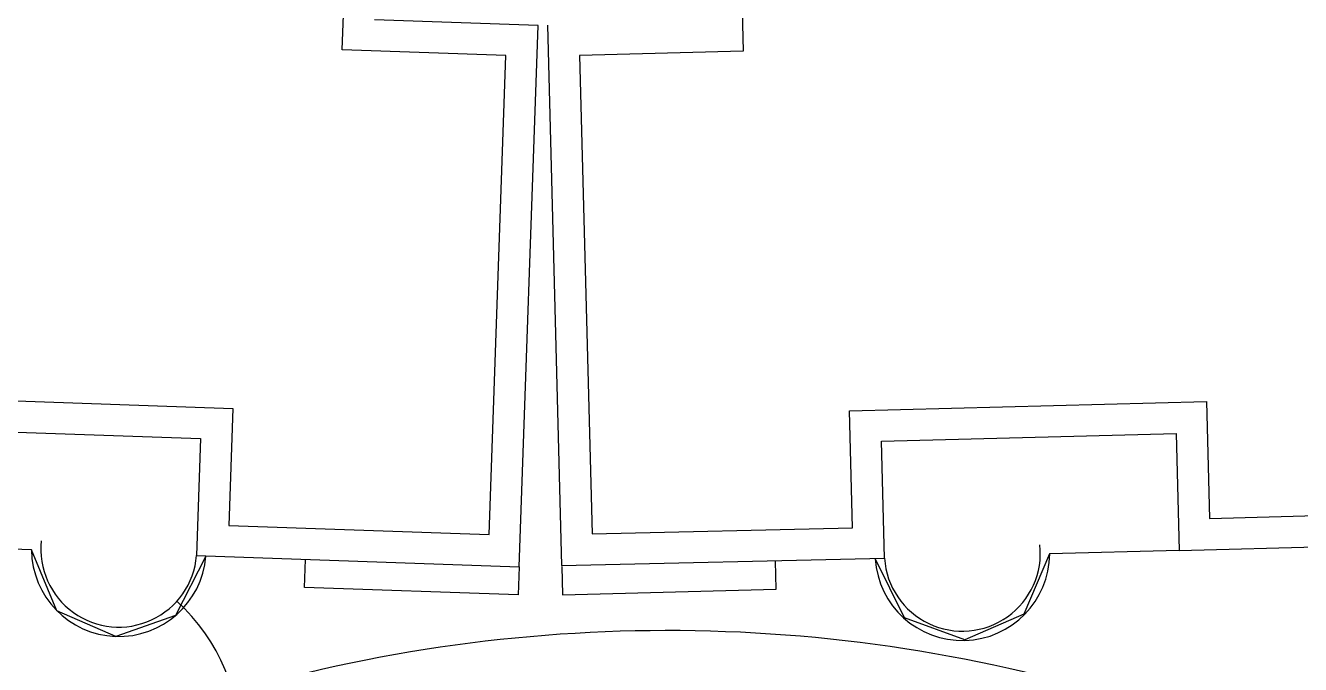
# Model space of a CAD drawing. Extents: x 302512 to 1034855, y -184136 to 410364.
# Drawn here: x 515227 to 531572, y -37193 to -29005 of the extents above; entities that cross this region are included whole.
import ezdxf

# ---------------------------------------------------------------- set-up
doc = ezdxf.new("R2010")
doc.units = 0
doc.header["$MEASUREMENT"] = 0
for name, color, linetype in [('2D', 3, 'Continuous'), ('STAIR', 2, 'Continuous'), ('WALL', 4, 'Continuous'), ('WZ', 2, 'Continuous'), ('环境', 8, 'Continuous'), ('道路线', 161, 'Continuous')]:
    doc.layers.add(name, color=color, linetype=linetype)

# ---------------------------------------------------------------- blocks, each defined once
blk = doc.blocks.new('A$C2FB4403F')
at = {"layer": 'WZ'}
for p, q in [((23768, 19298), (23890, 22793)), ((26281, 19610), (24182, 19684)), ((26037, 12675), (26281, 19610)), ((25867, 19225), (23768, 19298)), ((25651, 13088), (25867, 19225)), ((17788, 14864), (22365, 14704)), ((22365, 14704), (22313, 13205)), ((18174, 14450), (21952, 14318)), ((21952, 14318), (21899, 12819)), ((22313, 13205), (25651, 13088)), ((21899, 12819), (26037, 12675))]:
    blk.add_line(p, q, dxfattribs=at)
for points in [[(22019, 12809), (21629, 12049), (20864, 11782), (20109, 12112), (19783, 12893), (18801, 12927)], [(26037, 12675), (26024, 12315), (23286, 12411), (23298, 12770)]]:
    blk.add_lwpolyline(points, dxfattribs=at)
blk = doc.blocks.new('A$C7F351EC2')
at = {"layer": 'WZ'}
for p, q in [((2413, 22843), (2510, 19345)), ((0, 19679), (181, 12755)), ((2510, 19345), (410, 19290)), ((410, 19290), (571, 13164)), ((3871, 14739), (8449, 14859)), ((3910, 13241), (3871, 14739)), ((8449, 14859), (8488, 13359)), ((4281, 14349), (8060, 14448)), ((8060, 14448), (8099, 12949)), ((4320, 12850), (4281, 14349)), ((8488, 13359), (11758, 13445)), ((571, 13164), (3910, 13241)), ((8099, 12949), (11078, 13027)), ((181, 12755), (4320, 12850))]:
    blk.add_line(p, q, dxfattribs=at)
for points in [[(8099, 12949), (6437, 12905), (6108, 12131), (5350, 11804), (4575, 12085), (4200, 12847)], [(182, 12742), (191, 12382), (2930, 12453), (2921, 12813)]]:
    blk.add_lwpolyline(points, dxfattribs=at)

msp = doc.modelspace()

# ---------------------------------------------------------------- hatches: boundary and pattern name
at = {"layer": '环境'}
h = msp.add_hatch(dxfattribs=at)
h.set_pattern_fill('ANGLE,_O', color=256, scale=3000)
h.set_pattern_definition([(0, (-609984.1, -119640.8), (0, 825), [600, -225]), (90, (-609984.1, -119640.8), (-825, 5e-14), [600, -225])])
edge = h.paths.add_edge_path()
edge.add_arc((456453, -20483), 6000, 82.9061, 136.7172, ccw=False)
edge.add_arc((529231, 564350), 583344, 262.906442, 271.313904)
edge.add_arc((556282, -32331), 19210, 135.391, 143.8506)
edge.add_arc((523140, 498265), 519563, 267.02239, 271.94467, ccw=False)
edge.add_line((496151, -20597), (452085, -16369))
edge = h.paths.add_edge_path()
edge.add_arc((557649, -28887), 12195, 122.3331, 138.4177, ccw=False)
edge.add_line((551127, -18583), (563157, -18007))
edge.add_arc((576762, 6334), 27885, 240.7978, 252.532)
edge.add_arc((-697885, 47187662), 47224907, 271.512912, 271.5364982, ccw=False)
edge.add_line((548958, -20782), (548527, -20793))
edge = h.paths.add_edge_path()
edge.add_line((626587, -14296), (626866, -14066))
edge.add_arc((622239, -17885), 6000, 39.539, 100.4384)
edge.add_arc((577050, 207323), 223698, 274.29143, 281.3703, ccw=False)
edge.add_arc((576762, 6334), 27885, 294.3952, 307.637, ccw=False)
edge.add_arc((-3202814, 30587041), 30840005, 277.0611025, 277.1188975)
edge.add_line((619150, -15221), (626587, -14296))

# ---------------------------------------------------------------- linework, layer by layer
at = {"layer": '2D'}
msp.add_arc((523456, -56699), 19940, 70.6266, 106.2113, dxfattribs=at)
at = {"layer": 'STAIR'}
for centre, radius, start, end in [((516423, -35714), 1000, 173.8529, 355.2669), ((516423, -35714), 1120, 180.4401, 355.2669), ((527237, -35766), 1120, 183.8233, 359.4698), ((527237, -35766), 1000, 183.8233, 6.1093)]:
    msp.add_arc(centre, radius, start, end, dxfattribs=at)
at = {"layer": '道路线'}
msp.add_arc((515484, -38230), 2500, 357.967, 47.6744, dxfattribs=at)

# ---------------------------------------------------------------- block references
at = {"layer": 'WALL'}
for name, p in [('A$C2FB4403F', (495519, -48616)), ('A$C7F351EC2', (521919, -48681))]:
    msp.add_blockref(name, p, dxfattribs=at)

doc.saveas('drawing.dxf')
